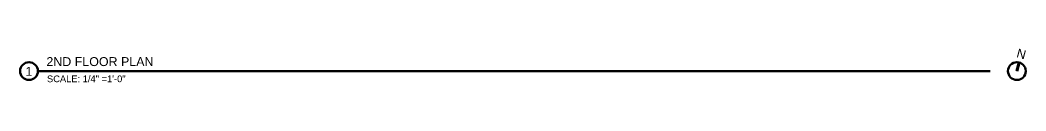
# Model space of a CAD drawing. Header units: inches. Extents: x -54 to 15382, y 469 to 41738.
# Drawn here: x 3318 to 3996, y 6394 to 6417 of the extents above; entities that cross this region are included whole.
import ezdxf

# ---------------------------------------------------------------- set-up
doc = ezdxf.new("R2010")
doc.units = ezdxf.units.IN
doc.header["$MEASUREMENT"] = 0
doc.layers.get('0').update_dxf_attribs({"lineweight": 9})
for name, color, linetype, lineweight in [('2', 7, 'Continuous', 18), ('5', 7, 'Continuous', 50), ('TB-11x17', 7, 'Continuous', 50)]:
    doc.layers.add(name, color=color, linetype=linetype, lineweight=lineweight)
doc.styles.get("Standard").update_dxf_attribs({"font": 'arial.ttf'})

msp = doc.modelspace()

# ---------------------------------------------------------------- linework, layer by layer
at = {"layer": '2', "ltscale": 0.1}
msp.add_line((3990.0000785, 6401.5008975), (3991.5529927, 6407.2964524), dxfattribs=at)
at = {"layer": '5', "ltscale": 0.1}
for p, q in [((3330.0000785, 6401.5008975), (3972.0000785, 6401.5008975)), ((3989.758597, 6401.5656022), (3991.3115113, 6407.3611572)), ((3990.2415599, 6401.4361927), (3991.7944742, 6407.2317477))]:
    msp.add_line(p, q, dxfattribs=at)
for centre in [(3324.0000785, 6401.5008975), (3990.0000785, 6401.5008975)]:
    msp.add_circle(centre, 6, dxfattribs=at)

# ---------------------------------------------------------------- texts
at = {"ltscale": 0.1, "insert": (3993.032985, 6413.0402258), "char_height": 6, "width": 11.15057809, "attachment_point": 5, "rotation": 345}
msp.add_mtext('{N}', dxfattribs=at)
at = {"ltscale": 0.1, "char_height": 6}
for s, insert, width, attachment_point in [('{2ND FLOOR PLAN}', (3335.7211217, 6410.8720509), 120.185148122, 1), ('{1}', (3323.8934344, 6401.3052195), 11.15057809, 5)]:
    msp.add_mtext(s, dxfattribs=dict(at, insert=insert, width=width, attachment_point=attachment_point))
at = {"layer": 'TB-11x17', "ltscale": 0.5, "insert": (3336.1184716, 6398.5227301), "char_height": 4.5, "width": 73.076179956, "attachment_point": 1}
msp.add_mtext('\\A1;SCALE: 1/4" =1\'-0"', dxfattribs=at)

doc.saveas('drawing.dxf')
